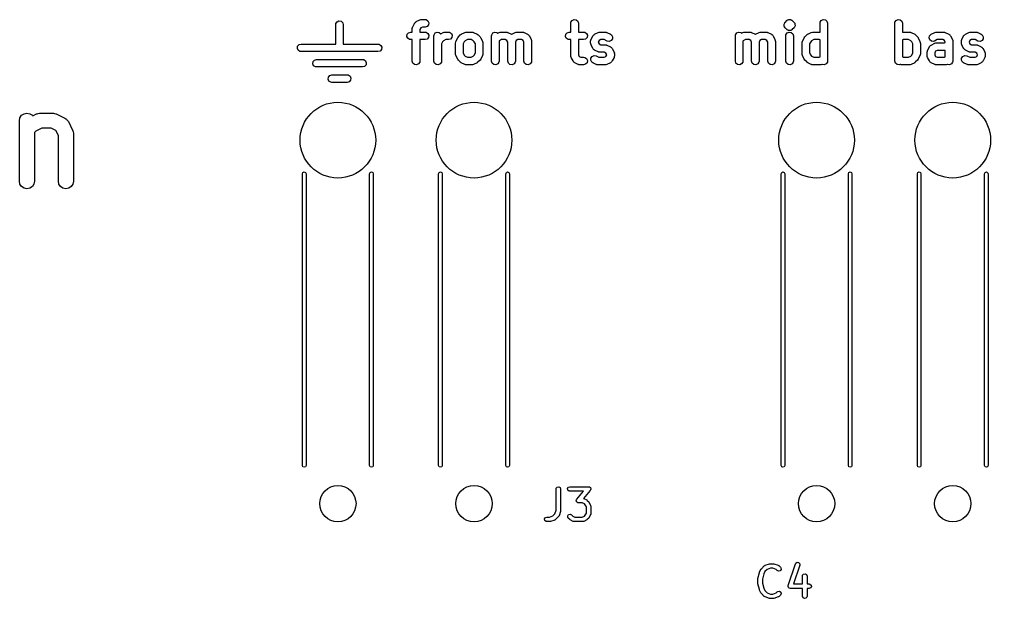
# Model space of a CAD drawing. Extents: x 37 to 259, y -144 to -45.
# Drawn here: x 198.34 to 230.43, y -64.66 to -45.55 of the extents above; entities that cross this region are included whole.
import ezdxf

# ---------------------------------------------------------------- set-up
doc = ezdxf.new("R2010")
doc.units = 0
doc.layers.add('BLACK', color=7, linetype='CONTINUOUS')

msp = doc.modelspace()

# ---------------------------------------------------------------- linework, layer by layer
at = {"layer": 'BLACK', "linetype": 'CONTINUOUS'}
for p, q in [((211.449, -45.6182), (211.568, -45.5587)), ((211.568, -45.5587), (211.602, -45.5474)), ((211.602, -45.5474), (211.613, -45.5486)), ((211.613, -45.5486), (211.624, -45.5455)), ((211.624, -45.5455), (211.743, -45.5455)), ((211.743, -45.5455), (211.779, -45.5506)), ((211.779, -45.5506), (211.838, -45.5888)), ((216.602, -45.5759), (216.666, -45.5467)), ((216.666, -45.5467), (216.736, -45.5568)), ((216.736, -45.5568), (216.789, -45.6029)), ((223.71, -45.5739), (223.728, -45.5606)), ((223.728, -45.5606), (223.737, -45.5587)), ((223.737, -45.5587), (223.744, -45.5533)), ((223.744, -45.5533), (223.758, -45.5524)), ((223.758, -45.5524), (223.77, -45.5467)), ((223.77, -45.5467), (223.784, -45.5487)), ((223.784, -45.5487), (223.797, -45.5458)), ((223.797, -45.5458), (223.805, -45.549)), ((223.805, -45.549), (223.814, -45.5483)), ((223.814, -45.5483), (223.826, -45.5549)), ((223.826, -45.5549), (223.84, -45.5568)), ((223.84, -45.5568), (223.85, -45.5657)), ((223.85, -45.5657), (223.863, -45.5705)), ((223.863, -45.5705), (223.868, -45.5778)), ((224.837, -45.5759), (224.901, -45.5467)), ((224.901, -45.5467), (224.971, -45.5568)), ((224.971, -45.5568), (225.024, -45.6029)), ((227.308, -45.5759), (227.372, -45.5467)), ((227.372, -45.5467), (227.442, -45.5568)), ((227.442, -45.5568), (227.495, -45.6029)), ((208.79, -45.72), (208.795, -45.6845)), ((208.79, -46.357), (208.79, -45.72)), ((208.795, -45.6845), (208.833, -45.6254)), ((208.833, -45.6254), (208.897, -45.5962)), ((208.897, -45.5962), (208.967, -45.6063)), ((208.967, -45.6063), (209.02, -45.6525)), ((209.02, -45.6525), (209.04, -45.72)), ((209.04, -45.72), (209.04, -46.357)), ((211.32, -45.849), (211.326, -45.8135)), ((211.32, -45.9621), (211.32, -45.849)), ((211.326, -45.8135), (211.332, -45.8042)), ((211.332, -45.8042), (211.334, -45.7931)), ((211.334, -45.7931), (211.393, -45.6741)), ((211.393, -45.6741), (211.397, -45.6688)), ((211.397, -45.6688), (211.398, -45.6661)), ((211.398, -45.6661), (211.401, -45.663)), ((211.401, -45.663), (211.414, -45.6446)), ((211.414, -45.6446), (211.433, -45.6333)), ((211.433, -45.6333), (211.449, -45.6182)), ((211.598, -45.8232), (211.57, -45.8786)), ((211.57, -45.8786), (211.57, -45.9621)), ((211.654, -45.7955), (211.598, -45.8232)), ((211.743, -45.7955), (211.654, -45.7955)), ((211.811, -45.7757), (211.743, -45.7955)), ((211.857, -45.7225), (211.811, -45.7757)), ((211.838, -45.5888), (211.867, -45.6529)), ((211.867, -45.6529), (211.857, -45.7225)), ((216.559, -45.6705), (216.564, -45.635)), ((216.559, -45.9621), (216.559, -45.6705)), ((216.564, -45.635), (216.602, -45.5759)), ((216.789, -45.6029), (216.809, -45.6705)), ((216.809, -45.6705), (216.809, -45.9621)), ((223.604, -45.7208), (223.607, -45.7124)), ((223.609, -45.7469), (223.604, -45.7208)), ((223.606, -45.7034), (223.619, -45.6799)), ((223.607, -45.7124), (223.606, -45.7034)), ((223.611, -45.7736), (223.609, -45.7469)), ((223.617, -45.7808), (223.611, -45.7736)), ((223.618, -45.7896), (223.617, -45.7808)), ((223.64, -45.8184), (223.618, -45.7896)), ((223.619, -45.6799), (223.628, -45.6549)), ((223.628, -45.6549), (223.636, -45.6495)), ((223.636, -45.6495), (223.64, -45.6416)), ((223.64, -45.6416), (223.699, -45.5821)), ((223.699, -45.8779), (223.64, -45.8184)), ((223.699, -45.5821), (223.705, -45.5782)), ((223.707, -45.8822), (223.699, -45.8779)), ((223.705, -45.5782), (223.706, -45.5759)), ((223.706, -45.5759), (223.71, -45.5739)), ((223.713, -45.8895), (223.707, -45.8822)), ((223.726, -45.8943), (223.713, -45.8895)), ((223.865, -45.8861), (223.848, -45.8994)), ((223.87, -45.8841), (223.865, -45.8861)), ((223.868, -45.5778), (223.876, -45.5821)), ((223.871, -45.8818), (223.87, -45.8841)), ((223.876, -45.8779), (223.871, -45.8818)), ((223.876, -45.5821), (223.936, -45.6416)), ((223.936, -45.8184), (223.876, -45.8779)), ((223.936, -45.6416), (223.957, -45.6704)), ((223.94, -45.8105), (223.936, -45.8184)), ((223.947, -45.8051), (223.94, -45.8105)), ((223.957, -45.7801), (223.947, -45.8051)), ((223.957, -45.6704), (223.959, -45.6792)), ((223.97, -45.7566), (223.957, -45.7801)), ((223.959, -45.6792), (223.965, -45.6864)), ((223.965, -45.6864), (223.966, -45.7131)), ((223.966, -45.7131), (223.972, -45.7392)), ((223.972, -45.7392), (223.969, -45.7476)), ((223.969, -45.7476), (223.97, -45.7566)), ((224.794, -45.6705), (224.799, -45.635)), ((224.794, -45.9621), (224.794, -45.6705)), ((224.799, -45.635), (224.837, -45.5759)), ((225.024, -45.6029), (225.044, -45.6705)), ((225.044, -45.6705), (225.044, -46.9205)), ((227.265, -45.6705), (227.27, -45.635)), ((227.265, -46.9205), (227.265, -45.6705)), ((227.27, -45.635), (227.308, -45.5759)), ((227.495, -45.6029), (227.515, -45.6705)), ((227.515, -45.6705), (227.515, -45.9621)), ((211.143, -46.1048), (211.153, -46.0351)), ((211.172, -46.1688), (211.143, -46.1048)), ((211.153, -46.0351), (211.199, -45.982)), ((211.231, -46.207), (211.172, -46.1688)), ((211.199, -45.982), (211.267, -45.9621)), ((211.267, -46.2121), (211.231, -46.207)), ((211.267, -45.9621), (211.32, -45.9621)), ((211.32, -46.2121), (211.267, -46.2121)), ((211.32, -46.9205), (211.32, -46.2121)), ((211.57, -45.9621), (211.743, -45.9621)), ((211.743, -46.2121), (211.57, -46.2121)), ((211.57, -46.2121), (211.57, -46.9205)), ((211.743, -45.9621), (211.779, -45.9673)), ((211.811, -46.1923), (211.743, -46.2121)), ((211.779, -45.9673), (211.838, -46.0055)), ((211.857, -46.1392), (211.811, -46.1923)), ((211.838, -46.0055), (211.867, -46.0695)), ((211.867, -46.0695), (211.857, -46.1392)), ((212.035, -46.0871), (212.04, -46.0516)), ((212.035, -46.9205), (212.035, -46.0871)), ((212.04, -46.0516), (212.078, -45.9925)), ((212.078, -45.9925), (212.142, -45.9634)), ((212.142, -45.9634), (212.212, -45.9735)), ((212.212, -45.9735), (212.261, -46.016)), ((212.261, -46.016), (212.342, -45.9753)), ((212.342, -45.9753), (212.376, -45.9641)), ((212.427, -46.2121), (212.353, -46.2494)), ((212.376, -45.9641), (212.387, -45.9653)), ((212.387, -45.9653), (212.398, -45.9621)), ((212.398, -45.9621), (212.517, -45.9621)), ((212.517, -46.2121), (212.427, -46.2121)), ((212.517, -45.9621), (212.552, -45.9673)), ((212.584, -46.1923), (212.517, -46.2121)), ((212.552, -45.9673), (212.612, -46.0055)), ((212.631, -46.1392), (212.584, -46.1923)), ((212.612, -46.0055), (212.641, -46.0695)), ((212.641, -46.0695), (212.631, -46.1392)), ((212.762, -46.2693), (212.822, -46.1503)), ((212.822, -46.1503), (212.842, -46.1208)), ((212.842, -46.1208), (212.844, -46.1197)), ((212.844, -46.1197), (212.845, -46.1178)), ((212.845, -46.1178), (212.905, -46.0583)), ((212.905, -46.0583), (212.933, -46.0368)), ((212.933, -46.0368), (212.936, -46.0364)), ((212.936, -46.0364), (212.937, -46.0349)), ((212.937, -46.0349), (213.056, -45.9753)), ((213.056, -45.9753), (213.09, -45.9641)), ((213.142, -46.2121), (213.067, -46.2494)), ((213.09, -45.9641), (213.101, -45.9653)), ((213.101, -45.9653), (213.112, -45.9621)), ((213.112, -45.9621), (213.291, -45.9621)), ((213.261, -46.2121), (213.142, -46.2121)), ((213.336, -46.2494), (213.261, -46.2121)), ((213.291, -45.9621), (213.326, -45.9673)), ((213.326, -45.9673), (213.336, -45.9734)), ((213.336, -45.9734), (213.347, -45.9753)), ((213.347, -45.9753), (213.466, -46.0349)), ((213.466, -46.0349), (213.495, -46.0553)), ((213.495, -46.0553), (213.496, -46.0572)), ((213.496, -46.0572), (213.498, -46.0583)), ((213.498, -46.0583), (213.558, -46.1178)), ((213.558, -46.1178), (213.579, -46.1465)), ((213.579, -46.1465), (213.58, -46.1487)), ((213.58, -46.1487), (213.581, -46.1503)), ((213.581, -46.1503), (213.641, -46.2693)), ((213.94, -46.0871), (213.945, -46.0516)), ((213.94, -46.9205), (213.94, -46.0871)), ((213.945, -46.0516), (213.983, -45.9925)), ((213.983, -45.9925), (214.047, -45.9634)), ((214.047, -45.9634), (214.117, -45.9735)), ((214.117, -45.9735), (214.144, -45.9971)), ((214.144, -45.9971), (214.187, -45.9753)), ((214.187, -45.9753), (214.221, -45.9641)), ((214.273, -46.2121), (214.198, -46.2494)), ((214.221, -45.9641), (214.232, -45.9653)), ((214.232, -45.9653), (214.243, -45.9621)), ((214.243, -45.9621), (214.422, -45.9621)), ((214.392, -46.2121), (214.273, -46.2121)), ((214.448, -46.2398), (214.392, -46.2121)), ((214.422, -45.9621), (214.457, -45.9673)), ((214.457, -45.9673), (214.467, -45.9734)), ((214.467, -45.9734), (214.478, -45.9753)), ((214.478, -45.9753), (214.597, -46.0349)), ((214.597, -46.0349), (214.601, -46.0377)), ((214.601, -46.0377), (214.604, -46.0349)), ((214.604, -46.0349), (214.723, -45.9753)), ((214.723, -45.9753), (214.757, -45.9641)), ((214.808, -46.2121), (214.753, -46.2398)), ((214.757, -45.9641), (214.768, -45.9653)), ((214.768, -45.9653), (214.779, -45.9621)), ((214.779, -45.9621), (214.957, -45.9621)), ((214.928, -46.2121), (214.808, -46.2121)), ((214.983, -46.2398), (214.928, -46.2121)), ((214.957, -45.9621), (214.993, -45.9673)), ((214.993, -45.9673), (215.002, -45.9734)), ((215.002, -45.9734), (215.013, -45.9753)), ((215.013, -45.9753), (215.132, -46.0349)), ((215.132, -46.0349), (215.138, -46.0385)), ((215.138, -46.0385), (215.14, -46.0392)), ((215.14, -46.0392), (215.143, -46.0426)), ((215.143, -46.0426), (215.162, -46.0553)), ((215.162, -46.0553), (215.173, -46.0745)), ((215.173, -46.0745), (215.188, -46.0908)), ((215.188, -46.0908), (215.248, -46.2098)), ((215.248, -46.2098), (215.259, -46.2439)), ((216.381, -46.1048), (216.391, -46.0351)), ((216.41, -46.1688), (216.381, -46.1048)), ((216.391, -46.0351), (216.437, -45.982)), ((216.469, -46.207), (216.41, -46.1688)), ((216.437, -45.982), (216.505, -45.9621)), ((216.505, -46.2121), (216.469, -46.207)), ((216.505, -45.9621), (216.559, -45.9621)), ((216.559, -46.2121), (216.505, -46.2121)), ((216.559, -46.7419), (216.559, -46.2121)), ((216.809, -45.9621), (216.981, -45.9621)), ((216.981, -46.2121), (216.809, -46.2121)), ((216.809, -46.2121), (216.809, -46.7124)), ((216.981, -45.9621), (217.017, -45.9673)), ((217.049, -46.1923), (216.981, -46.2121)), ((217.017, -45.9673), (217.076, -46.0055)), ((217.095, -46.1392), (217.049, -46.1923)), ((217.076, -46.0055), (217.105, -46.0695)), ((217.105, -46.0695), (217.095, -46.1392)), ((217.225, -46.2208), (217.227, -46.2098)), ((217.227, -46.2098), (217.286, -46.0908)), ((217.286, -46.0908), (217.29, -46.0855)), ((217.29, -46.0828), (217.294, -46.0797)), ((217.29, -46.0855), (217.29, -46.0828)), ((217.294, -46.0797), (217.307, -46.0613)), ((217.307, -46.0613), (217.326, -46.05)), ((217.326, -46.05), (217.342, -46.0349)), ((217.342, -46.0349), (217.461, -45.9753)), ((217.461, -45.9753), (217.495, -45.9641)), ((217.546, -46.2121), (217.491, -46.2398)), ((217.495, -45.9641), (217.506, -45.9653)), ((217.506, -45.9653), (217.517, -45.9621)), ((217.517, -45.9621), (217.695, -45.9621)), ((217.666, -46.2121), (217.546, -46.2121)), ((217.759, -46.2585), (217.666, -46.2121)), ((217.695, -45.9621), (217.731, -45.9673)), ((217.731, -45.9673), (217.74, -45.9734)), ((217.74, -45.9734), (217.751, -45.9753)), ((217.751, -45.9753), (217.87, -46.0349)), ((217.87, -46.0349), (217.9, -46.0553)), ((217.933, -46.1863), (217.893, -46.244)), ((217.9, -46.0553), (217.936, -46.1159)), ((217.936, -46.1159), (217.933, -46.1863)), ((221.996, -46.0871), (222.001, -46.0516)), ((221.996, -46.9205), (221.996, -46.0871)), ((222.001, -46.0516), (222.04, -45.9925)), ((222.04, -45.9925), (222.104, -45.9634)), ((222.104, -45.9634), (222.173, -45.9735)), ((222.173, -45.9735), (222.2, -45.9971)), ((222.2, -45.9971), (222.244, -45.9753)), ((222.244, -45.9753), (222.278, -45.9641)), ((222.329, -46.2121), (222.255, -46.2494)), ((222.278, -45.9641), (222.289, -45.9653)), ((222.289, -45.9653), (222.3, -45.9621)), ((222.3, -45.9621), (222.478, -45.9621)), ((222.449, -46.2121), (222.329, -46.2121)), ((222.504, -46.2398), (222.449, -46.2121)), ((222.478, -45.9621), (222.514, -45.9673)), ((222.514, -45.9673), (222.523, -45.9734)), ((222.523, -45.9734), (222.534, -45.9753)), ((222.534, -45.9753), (222.653, -46.0349)), ((222.653, -46.0349), (222.657, -46.0377)), ((222.657, -46.0377), (222.661, -46.0349)), ((222.661, -46.0349), (222.78, -45.9753)), ((222.78, -45.9753), (222.814, -45.9641)), ((222.865, -46.2121), (222.81, -46.2398)), ((222.814, -45.9641), (222.825, -45.9653)), ((222.825, -45.9653), (222.835, -45.9621)), ((222.835, -45.9621), (223.014, -45.9621)), ((222.985, -46.2121), (222.865, -46.2121)), ((223.04, -46.2398), (222.985, -46.2121)), ((223.014, -45.9621), (223.05, -45.9673)), ((223.05, -45.9673), (223.059, -45.9734)), ((223.059, -45.9734), (223.07, -45.9753)), ((223.07, -45.9753), (223.189, -46.0349)), ((223.189, -46.0349), (223.194, -46.0385)), ((223.194, -46.0385), (223.197, -46.0392)), ((223.197, -46.0392), (223.2, -46.0426)), ((223.2, -46.0426), (223.218, -46.0553)), ((223.218, -46.0553), (223.23, -46.0745)), ((223.23, -46.0745), (223.245, -46.0908)), ((223.245, -46.0908), (223.304, -46.2098)), ((223.304, -46.2098), (223.316, -46.2439)), ((223.663, -46.0871), (223.668, -46.0516)), ((223.663, -46.9205), (223.663, -46.0871)), ((223.668, -46.0516), (223.706, -45.9925)), ((223.706, -45.9925), (223.77, -45.9634)), ((223.736, -45.9032), (223.726, -45.8943)), ((223.749, -45.9051), (223.736, -45.9032)), ((223.761, -45.9117), (223.749, -45.9051)), ((223.77, -45.911), (223.761, -45.9117)), ((223.779, -45.9142), (223.77, -45.911)), ((223.77, -45.9634), (223.84, -45.9735)), ((223.792, -45.9113), (223.779, -45.9142)), ((223.805, -45.9133), (223.792, -45.9113)), ((223.818, -45.9076), (223.805, -45.9133)), ((223.831, -45.9067), (223.818, -45.9076)), ((223.839, -45.9013), (223.831, -45.9067)), ((223.848, -45.8994), (223.839, -45.9013)), ((223.84, -45.9735), (223.893, -46.0196)), ((223.893, -46.0196), (223.913, -46.0871)), ((223.913, -46.0871), (223.913, -46.9205)), ((224.212, -46.2693), (224.271, -46.1503)), ((224.271, -46.1503), (224.292, -46.1208)), ((224.292, -46.1208), (224.294, -46.1197)), ((224.294, -46.1197), (224.295, -46.1178)), ((224.295, -46.1178), (224.354, -46.0583)), ((224.354, -46.0583), (224.383, -46.0368)), ((224.383, -46.0368), (224.385, -46.0364)), ((224.385, -46.0364), (224.387, -46.0349)), ((224.387, -46.0349), (224.506, -45.9753)), ((224.506, -45.9753), (224.54, -45.9641)), ((224.591, -46.2121), (224.517, -46.2494)), ((224.54, -45.9641), (224.551, -45.9653)), ((224.551, -45.9653), (224.562, -45.9621)), ((224.562, -45.9621), (224.794, -45.9621)), ((224.77, -46.2121), (224.591, -46.2121)), ((224.794, -46.2239), (224.77, -46.2121)), ((227.515, -45.9621), (227.747, -45.9621)), ((227.538, -46.2121), (227.515, -46.2239)), ((227.717, -46.2121), (227.538, -46.2121)), ((227.792, -46.2494), (227.717, -46.2121)), ((227.747, -45.9621), (227.782, -45.9673)), ((227.782, -45.9673), (227.792, -45.9734)), ((227.792, -45.9734), (227.803, -45.9753)), ((227.803, -45.9753), (227.922, -46.0349)), ((227.922, -46.0349), (227.951, -46.0553)), ((227.951, -46.0553), (227.952, -46.0572)), ((227.952, -46.0572), (227.954, -46.0583)), ((227.954, -46.0583), (228.014, -46.1178)), ((228.014, -46.1178), (228.035, -46.1465)), ((228.035, -46.1465), (228.036, -46.1487)), ((228.036, -46.1487), (228.037, -46.1503)), ((228.037, -46.1503), (228.097, -46.2693)), ((228.396, -46.151), (228.413, -46.0828)), ((228.418, -46.2178), (228.396, -46.151)), ((228.413, -46.0828), (228.465, -46.0349)), ((228.465, -46.0349), (228.584, -45.9753)), ((228.669, -46.2121), (228.577, -46.2585)), ((228.584, -45.9753), (228.618, -45.9641)), ((228.618, -45.9641), (228.629, -45.9653)), ((228.629, -45.9653), (228.64, -45.9621)), ((228.64, -45.9621), (228.878, -45.9621)), ((228.848, -46.2121), (228.669, -46.2121)), ((228.904, -46.2398), (228.848, -46.2121)), ((228.878, -45.9621), (228.913, -45.9673)), ((228.913, -45.9673), (228.923, -45.9734)), ((228.923, -45.9734), (228.934, -45.9753)), ((228.934, -45.9753), (229.053, -46.0349)), ((229.053, -46.0349), (229.058, -46.0385)), ((229.058, -46.0385), (229.061, -46.0392)), ((229.061, -46.0392), (229.064, -46.0426)), ((229.064, -46.0426), (229.082, -46.0553)), ((229.082, -46.0553), (229.094, -46.0745)), ((229.094, -46.0745), (229.109, -46.0908)), ((229.109, -46.0908), (229.168, -46.2098)), ((229.168, -46.2098), (229.18, -46.2439)), ((229.478, -46.2208), (229.48, -46.2098)), ((229.48, -46.2098), (229.54, -46.0908)), ((229.54, -46.0908), (229.544, -46.0855)), ((229.544, -46.0828), (229.548, -46.0797)), ((229.544, -46.0855), (229.544, -46.0828)), ((229.548, -46.0797), (229.56, -46.0613)), ((229.56, -46.0613), (229.579, -46.05)), ((229.579, -46.05), (229.596, -46.0349)), ((229.596, -46.0349), (229.715, -45.9753)), ((229.715, -45.9753), (229.749, -45.9641)), ((229.8, -46.2121), (229.745, -46.2398)), ((229.749, -45.9641), (229.76, -45.9653)), ((229.76, -45.9653), (229.771, -45.9621)), ((229.771, -45.9621), (229.949, -45.9621)), ((229.92, -46.2121), (229.8, -46.2121)), ((230.012, -46.2585), (229.92, -46.2121)), ((229.949, -45.9621), (229.985, -45.9673)), ((229.985, -45.9673), (229.994, -45.9734)), ((229.994, -45.9734), (230.005, -45.9753)), ((230.005, -45.9753), (230.124, -46.0349)), ((230.124, -46.0349), (230.154, -46.0553)), ((230.187, -46.1863), (230.147, -46.244)), ((230.154, -46.0553), (230.189, -46.1159)), ((230.189, -46.1159), (230.187, -46.1863)), ((207.521, -46.4996), (207.531, -46.43)), ((207.55, -46.5637), (207.521, -46.4996)), ((207.531, -46.43), (207.577, -46.3768)), ((207.577, -46.3768), (207.645, -46.357)), ((207.645, -46.357), (208.79, -46.357)), ((209.04, -46.357), (210.185, -46.357)), ((210.185, -46.357), (210.221, -46.3621)), ((210.221, -46.3621), (210.28, -46.4003)), ((210.299, -46.534), (210.253, -46.5872)), ((210.28, -46.4003), (210.309, -46.4644)), ((210.309, -46.4644), (210.299, -46.534)), ((212.322, -46.2802), (212.285, -46.3547)), ((212.285, -46.3547), (212.285, -46.9205)), ((212.353, -46.2494), (212.322, -46.2802)), ((212.749, -46.3252), (212.754, -46.2897)), ((212.749, -46.6824), (212.749, -46.3252)), ((212.754, -46.2897), (212.76, -46.2803)), ((212.76, -46.2803), (212.762, -46.2693)), ((213.036, -46.2802), (212.999, -46.3547)), ((212.999, -46.3547), (212.999, -46.6529)), ((213.067, -46.2494), (213.036, -46.2802)), ((213.367, -46.2802), (213.336, -46.2494)), ((213.404, -46.3547), (213.367, -46.2802)), ((213.404, -46.6529), (213.404, -46.3547)), ((213.641, -46.2693), (213.652, -46.3034)), ((213.652, -46.3034), (213.651, -46.3145)), ((213.651, -46.3145), (213.654, -46.3252)), ((213.654, -46.3252), (213.654, -46.6824)), ((214.198, -46.2494), (214.19, -46.258)), ((214.19, -46.258), (214.19, -46.9205)), ((214.475, -46.2952), (214.448, -46.2398)), ((214.475, -46.9205), (214.475, -46.2952)), ((214.753, -46.2398), (214.725, -46.2952)), ((214.725, -46.2952), (214.725, -46.9205)), ((215.011, -46.2952), (214.983, -46.2398)), ((215.011, -46.9205), (215.011, -46.2952)), ((215.259, -46.2439), (215.258, -46.255)), ((215.258, -46.255), (215.261, -46.2657)), ((215.261, -46.2657), (215.261, -46.9205)), ((217.213, -46.2657), (217.218, -46.2302)), ((217.213, -46.3252), (217.213, -46.2657)), ((217.216, -46.336), (217.213, -46.3252)), ((217.215, -46.3471), (217.216, -46.336)), ((217.227, -46.3811), (217.215, -46.3471)), ((217.218, -46.2302), (217.225, -46.2208)), ((217.286, -46.5002), (217.227, -46.3811)), ((217.301, -46.5165), (217.286, -46.5002)), ((217.313, -46.5356), (217.301, -46.5165)), ((217.491, -46.2398), (217.463, -46.2952)), ((217.463, -46.2952), (217.463, -46.2957)), ((217.463, -46.2957), (217.491, -46.3511)), ((217.491, -46.3511), (217.546, -46.3788)), ((217.546, -46.3788), (217.695, -46.3788)), ((217.695, -46.3788), (217.731, -46.384)), ((217.731, -46.384), (217.74, -46.39)), ((217.74, -46.39), (217.751, -46.392)), ((217.751, -46.392), (217.87, -46.4515)), ((217.828, -46.2709), (217.759, -46.2585)), ((217.893, -46.244), (217.828, -46.2709)), ((217.87, -46.4515), (217.876, -46.4552)), ((217.876, -46.4552), (217.878, -46.4559)), ((217.878, -46.4559), (217.882, -46.4593)), ((217.882, -46.4593), (217.9, -46.472)), ((217.9, -46.472), (217.911, -46.4911)), ((217.911, -46.4911), (217.926, -46.5074)), ((217.926, -46.5074), (217.986, -46.6265)), ((222.255, -46.2494), (222.246, -46.258)), ((222.246, -46.258), (222.246, -46.9205)), ((222.532, -46.2952), (222.504, -46.2398)), ((222.532, -46.9205), (222.532, -46.2952)), ((222.81, -46.2398), (222.782, -46.2952)), ((222.782, -46.2952), (222.782, -46.9205)), ((223.068, -46.2952), (223.04, -46.2398)), ((223.068, -46.9205), (223.068, -46.2952)), ((223.316, -46.2439), (223.314, -46.255)), ((223.314, -46.255), (223.318, -46.2657)), ((223.318, -46.2657), (223.318, -46.9205)), ((224.199, -46.3252), (224.204, -46.2897)), ((224.199, -46.6824), (224.199, -46.3252)), ((224.204, -46.2897), (224.21, -46.2803)), ((224.21, -46.2803), (224.212, -46.2693)), ((224.486, -46.2802), (224.449, -46.3547)), ((224.449, -46.3547), (224.449, -46.6529)), ((224.517, -46.2494), (224.486, -46.2802)), ((224.794, -46.7837), (224.794, -46.2239)), ((227.515, -46.2239), (227.515, -46.7837)), ((227.823, -46.2802), (227.792, -46.2494)), ((227.86, -46.3547), (227.823, -46.2802)), ((227.86, -46.6529), (227.86, -46.3547)), ((228.097, -46.2693), (228.108, -46.3034)), ((228.108, -46.3034), (228.107, -46.3145)), ((228.107, -46.3145), (228.11, -46.3252)), ((228.11, -46.3252), (228.11, -46.6824)), ((228.349, -46.567), (228.409, -46.4479)), ((228.409, -46.4479), (228.413, -46.4426)), ((228.413, -46.4399), (228.417, -46.4368)), ((228.413, -46.4426), (228.413, -46.4399)), ((228.417, -46.4368), (228.429, -46.4185)), ((228.473, -46.262), (228.418, -46.2178)), ((228.429, -46.4185), (228.449, -46.4071)), ((228.449, -46.4071), (228.465, -46.392)), ((228.465, -46.392), (228.584, -46.3325)), ((228.543, -46.2697), (228.473, -46.262)), ((228.577, -46.2585), (228.543, -46.2697)), ((228.584, -46.3325), (228.618, -46.3212)), ((228.618, -46.3212), (228.629, -46.3224)), ((228.629, -46.3224), (228.64, -46.3193)), ((228.64, -46.3193), (228.908, -46.3193)), ((228.931, -46.2952), (228.904, -46.2398)), ((228.908, -46.3193), (228.931, -46.3075)), ((228.931, -46.3075), (228.931, -46.2952)), ((229.18, -46.2439), (229.178, -46.255)), ((229.178, -46.255), (229.181, -46.2657)), ((229.181, -46.2657), (229.181, -46.9205)), ((229.467, -46.2657), (229.472, -46.2302)), ((229.467, -46.3252), (229.467, -46.2657)), ((229.47, -46.336), (229.467, -46.3252)), ((229.469, -46.3471), (229.47, -46.336)), ((229.48, -46.3811), (229.469, -46.3471)), ((229.472, -46.2302), (229.478, -46.2208)), ((229.54, -46.5002), (229.48, -46.3811)), ((229.555, -46.5165), (229.54, -46.5002)), ((229.566, -46.5356), (229.555, -46.5165)), ((229.745, -46.2398), (229.717, -46.2952)), ((229.717, -46.2952), (229.717, -46.2957)), ((229.717, -46.2957), (229.745, -46.3511)), ((229.745, -46.3511), (229.8, -46.3788)), ((229.8, -46.3788), (229.949, -46.3788)), ((229.949, -46.3788), (229.985, -46.384)), ((229.985, -46.384), (229.994, -46.39)), ((229.994, -46.39), (230.005, -46.392)), ((230.005, -46.392), (230.124, -46.4515)), ((230.082, -46.2709), (230.012, -46.2585)), ((230.147, -46.244), (230.082, -46.2709)), ((230.124, -46.4515), (230.13, -46.4552)), ((230.13, -46.4552), (230.132, -46.4559)), ((230.132, -46.4559), (230.135, -46.4593)), ((230.135, -46.4593), (230.154, -46.472)), ((230.154, -46.472), (230.165, -46.4912)), ((230.165, -46.4912), (230.18, -46.5074)), ((230.18, -46.5074), (230.24, -46.6265)), ((207.609, -46.6019), (207.55, -46.5637)), ((207.645, -46.607), (207.609, -46.6019)), ((210.185, -46.607), (207.645, -46.607)), ((210.253, -46.5872), (210.185, -46.607)), ((212.752, -46.6931), (212.749, -46.6824)), ((212.751, -46.7042), (212.752, -46.6931)), ((212.762, -46.7383), (212.751, -46.7042)), ((212.822, -46.8573), (212.762, -46.7383)), ((212.999, -46.6529), (213.036, -46.7274)), ((213.036, -46.7274), (213.067, -46.7582)), ((213.067, -46.7582), (213.142, -46.7955)), ((213.142, -46.7955), (213.261, -46.7955)), ((213.261, -46.7955), (213.336, -46.7582)), ((213.336, -46.7582), (213.367, -46.7274)), ((213.367, -46.7274), (213.404, -46.6529)), ((213.641, -46.7383), (213.581, -46.8573)), ((213.643, -46.7273), (213.641, -46.7383)), ((213.649, -46.7179), (213.643, -46.7273)), ((213.654, -46.6824), (213.649, -46.7179)), ((216.562, -46.7526), (216.559, -46.7419)), ((216.56, -46.7637), (216.562, -46.7526)), ((216.572, -46.7978), (216.56, -46.7637)), ((216.631, -46.9169), (216.572, -46.7978)), ((216.809, -46.7124), (216.836, -46.7678)), ((216.836, -46.7678), (216.892, -46.7955)), ((216.892, -46.7955), (216.981, -46.7955)), ((216.981, -46.7955), (217.017, -46.8006)), ((217.017, -46.8006), (217.076, -46.8388)), ((217.076, -46.8388), (217.105, -46.9029)), ((217.217, -46.8917), (217.22, -46.8214)), ((217.22, -46.8214), (217.26, -46.7636)), ((217.26, -46.7636), (217.325, -46.7367)), ((217.331, -46.5484), (217.313, -46.5356)), ((217.325, -46.7367), (217.394, -46.7491)), ((217.334, -46.5517), (217.331, -46.5484)), ((217.337, -46.5524), (217.334, -46.5517)), ((217.342, -46.5561), (217.337, -46.5524)), ((217.461, -46.6156), (217.342, -46.5561)), ((217.394, -46.7491), (217.487, -46.7955)), ((217.472, -46.6176), (217.461, -46.6156)), ((217.481, -46.6237), (217.472, -46.6176)), ((217.517, -46.6288), (217.481, -46.6237)), ((217.487, -46.7955), (217.666, -46.7955)), ((217.666, -46.6288), (217.517, -46.6288)), ((217.721, -46.6565), (217.666, -46.6288)), ((217.666, -46.7955), (217.721, -46.7678)), ((217.749, -46.7119), (217.721, -46.6565)), ((217.721, -46.7678), (217.749, -46.7124)), ((217.749, -46.7124), (217.749, -46.7119)), ((217.986, -46.7978), (217.926, -46.9169)), ((217.986, -46.6265), (217.997, -46.6605)), ((217.988, -46.7868), (217.986, -46.7978)), ((217.994, -46.7774), (217.988, -46.7868)), ((217.999, -46.7419), (217.994, -46.7774)), ((217.997, -46.6605), (217.996, -46.6716)), ((217.996, -46.6716), (217.999, -46.6824)), ((217.999, -46.6824), (217.999, -46.7419)), ((224.202, -46.6931), (224.199, -46.6824)), ((224.2, -46.7042), (224.202, -46.6931)), ((224.212, -46.7383), (224.2, -46.7042)), ((224.271, -46.8573), (224.212, -46.7383)), ((224.449, -46.6529), (224.486, -46.7274)), ((224.486, -46.7274), (224.517, -46.7582)), ((224.517, -46.7582), (224.591, -46.7955)), ((224.591, -46.7955), (224.77, -46.7955)), ((224.77, -46.7955), (224.794, -46.7837)), ((227.515, -46.7837), (227.538, -46.7955)), ((227.538, -46.7955), (227.717, -46.7955)), ((227.717, -46.7955), (227.792, -46.7582)), ((227.792, -46.7582), (227.823, -46.7274)), ((227.823, -46.7274), (227.86, -46.6529)), ((228.097, -46.7383), (228.037, -46.8573)), ((228.099, -46.7273), (228.097, -46.7383)), ((228.105, -46.7179), (228.099, -46.7273)), ((228.11, -46.6824), (228.105, -46.7179)), ((228.336, -46.6229), (228.341, -46.5874)), ((228.336, -46.7419), (228.336, -46.6229)), ((228.339, -46.7526), (228.336, -46.7419)), ((228.338, -46.7637), (228.339, -46.7526)), ((228.349, -46.7978), (228.338, -46.7637)), ((228.341, -46.5874), (228.347, -46.578)), ((228.347, -46.578), (228.349, -46.567)), ((228.409, -46.9169), (228.349, -46.7978)), ((228.614, -46.597), (228.586, -46.6524)), ((228.586, -46.6524), (228.586, -46.7124)), ((228.586, -46.7124), (228.614, -46.7678)), ((228.669, -46.5693), (228.614, -46.597)), ((228.614, -46.7678), (228.669, -46.7955)), ((228.931, -46.5693), (228.669, -46.5693)), ((228.669, -46.7955), (228.908, -46.7955)), ((228.908, -46.7955), (228.931, -46.7837)), ((228.931, -46.7837), (228.931, -46.5693)), ((229.471, -46.8917), (229.474, -46.8214)), ((229.474, -46.8214), (229.514, -46.7636)), ((229.514, -46.7636), (229.579, -46.7367)), ((229.585, -46.5484), (229.566, -46.5356)), ((229.579, -46.7367), (229.648, -46.7491)), ((229.588, -46.5517), (229.585, -46.5484)), ((229.59, -46.5524), (229.588, -46.5517)), ((229.596, -46.5561), (229.59, -46.5524)), ((229.715, -46.6156), (229.596, -46.5561)), ((229.648, -46.7491), (229.741, -46.7955)), ((229.726, -46.6176), (229.715, -46.6156)), ((229.735, -46.6237), (229.726, -46.6176)), ((229.771, -46.6288), (229.735, -46.6237)), ((229.741, -46.7955), (229.92, -46.7955)), ((229.92, -46.6288), (229.771, -46.6288)), ((229.975, -46.6565), (229.92, -46.6288)), ((229.92, -46.7955), (229.975, -46.7678)), ((230.003, -46.7119), (229.975, -46.6565)), ((229.975, -46.7678), (230.003, -46.7124)), ((230.003, -46.7124), (230.003, -46.7119)), ((230.24, -46.7978), (230.18, -46.9169)), ((230.24, -46.6265), (230.251, -46.6605)), ((230.242, -46.7868), (230.24, -46.7978)), ((230.248, -46.7774), (230.242, -46.7868)), ((230.253, -46.7419), (230.248, -46.7774)), ((230.251, -46.6605), (230.25, -46.6716)), ((230.25, -46.6716), (230.253, -46.6824)), ((230.253, -46.6824), (230.253, -46.7419)), ((208.029, -47.0076), (208.039, -46.938)), ((208.058, -47.0717), (208.029, -47.0076)), ((208.039, -46.938), (208.085, -46.8848)), ((208.117, -47.1099), (208.058, -47.0717)), ((208.085, -46.8848), (208.153, -46.865)), ((208.153, -47.115), (208.117, -47.1099)), ((208.153, -46.865), (209.677, -46.865)), ((209.677, -47.115), (208.153, -47.115)), ((209.677, -46.865), (209.713, -46.8701)), ((209.745, -47.0952), (209.677, -47.115)), ((209.713, -46.8701), (209.772, -46.9083)), ((209.791, -47.042), (209.745, -47.0952)), ((209.772, -46.9083), (209.801, -46.9724)), ((209.801, -46.9724), (209.791, -47.042)), ((211.34, -46.988), (211.32, -46.9205)), ((211.393, -47.0341), (211.34, -46.988)), ((211.463, -47.0442), (211.393, -47.0341)), ((211.527, -47.0151), (211.463, -47.0442)), ((211.565, -46.956), (211.527, -47.0151)), ((211.57, -46.9205), (211.565, -46.956)), ((212.055, -46.988), (212.035, -46.9205)), ((212.108, -47.0341), (212.055, -46.988)), ((212.177, -47.0442), (212.108, -47.0341)), ((212.241, -47.0151), (212.177, -47.0442)), ((212.28, -46.956), (212.241, -47.0151)), ((212.285, -46.9205), (212.28, -46.956)), ((212.823, -46.8589), (212.822, -46.8573)), ((212.824, -46.8611), (212.823, -46.8589)), ((212.845, -46.8898), (212.824, -46.8611)), ((212.905, -46.9493), (212.845, -46.8898)), ((212.907, -46.9504), (212.905, -46.9493)), ((212.908, -46.9523), (212.907, -46.9504)), ((212.937, -46.9728), (212.908, -46.9523)), ((213.056, -47.0323), (212.937, -46.9728)), ((213.067, -47.0343), (213.056, -47.0323)), ((213.077, -47.0403), (213.067, -47.0343)), ((213.112, -47.0455), (213.077, -47.0403)), ((213.291, -47.0455), (213.112, -47.0455)), ((213.301, -47.0423), (213.291, -47.0455)), ((213.313, -47.0436), (213.301, -47.0423)), ((213.347, -47.0323), (213.313, -47.0436)), ((213.466, -46.9728), (213.347, -47.0323)), ((213.467, -46.9713), (213.466, -46.9728)), ((213.469, -46.9708), (213.467, -46.9713)), ((213.498, -46.9493), (213.469, -46.9708)), ((213.558, -46.8898), (213.498, -46.9493)), ((213.559, -46.8879), (213.558, -46.8898)), ((213.561, -46.8868), (213.559, -46.8879)), ((213.581, -46.8573), (213.561, -46.8868)), ((213.959, -46.988), (213.94, -46.9205)), ((214.012, -47.0341), (213.959, -46.988)), ((214.082, -47.0442), (214.012, -47.0341)), ((214.146, -47.0151), (214.082, -47.0442)), ((214.184, -46.956), (214.146, -47.0151)), ((214.19, -46.9205), (214.184, -46.956)), ((214.495, -46.988), (214.475, -46.9205)), ((214.548, -47.0341), (214.495, -46.988)), ((214.618, -47.0442), (214.548, -47.0341)), ((214.682, -47.0151), (214.618, -47.0442)), ((214.72, -46.956), (214.682, -47.0151)), ((214.725, -46.9205), (214.72, -46.956)), ((215.031, -46.988), (215.011, -46.9205)), ((215.084, -47.0341), (215.031, -46.988)), ((215.154, -47.0442), (215.084, -47.0341)), ((215.218, -47.0151), (215.154, -47.0442)), ((215.256, -46.956), (215.218, -47.0151)), ((215.261, -46.9205), (215.256, -46.956)), ((216.646, -46.9331), (216.631, -46.9169)), ((216.658, -46.9523), (216.646, -46.9331)), ((216.676, -46.965), (216.658, -46.9523)), ((216.679, -46.9684), (216.676, -46.965)), ((216.682, -46.9691), (216.679, -46.9684)), ((216.687, -46.9728), (216.682, -46.9691)), ((216.806, -47.0323), (216.687, -46.9728)), ((216.817, -47.0343), (216.806, -47.0323)), ((216.827, -47.0403), (216.817, -47.0343)), ((216.862, -47.0455), (216.827, -47.0403)), ((216.981, -47.0455), (216.862, -47.0455)), ((217.049, -47.0257), (216.981, -47.0455)), ((217.095, -46.9725), (217.049, -47.0257)), ((217.105, -46.9029), (217.095, -46.9725)), ((217.253, -46.9523), (217.217, -46.8917)), ((217.282, -46.9728), (217.253, -46.9523)), ((217.401, -47.0323), (217.282, -46.9728)), ((217.412, -47.0343), (217.401, -47.0323)), ((217.422, -47.0403), (217.412, -47.0343)), ((217.457, -47.0455), (217.422, -47.0403)), ((217.695, -47.0455), (217.457, -47.0455)), ((217.706, -47.0423), (217.695, -47.0455)), ((217.717, -47.0436), (217.706, -47.0423)), ((217.751, -47.0323), (217.717, -47.0436)), ((217.87, -46.9728), (217.751, -47.0323)), ((217.887, -46.9576), (217.87, -46.9728)), ((217.906, -46.9463), (217.887, -46.9576)), ((217.919, -46.928), (217.906, -46.9463)), ((217.922, -46.9248), (217.919, -46.928)), ((217.923, -46.9221), (217.922, -46.9248)), ((217.926, -46.9169), (217.923, -46.9221)), ((222.016, -46.988), (221.996, -46.9205)), ((222.069, -47.0341), (222.016, -46.988)), ((222.139, -47.0442), (222.069, -47.0341)), ((222.203, -47.0151), (222.139, -47.0442)), ((222.241, -46.956), (222.203, -47.0151)), ((222.246, -46.9205), (222.241, -46.956)), ((222.552, -46.988), (222.532, -46.9205)), ((222.605, -47.0341), (222.552, -46.988)), ((222.675, -47.0442), (222.605, -47.0341)), ((222.739, -47.0151), (222.675, -47.0442)), ((222.777, -46.956), (222.739, -47.0151)), ((222.782, -46.9205), (222.777, -46.956)), ((223.087, -46.988), (223.068, -46.9205)), ((223.141, -47.0341), (223.087, -46.988)), ((223.21, -47.0442), (223.141, -47.0341)), ((223.274, -47.0151), (223.21, -47.0442)), ((223.312, -46.956), (223.274, -47.0151)), ((223.318, -46.9205), (223.312, -46.956)), ((223.683, -46.988), (223.663, -46.9205)), ((223.736, -47.0341), (223.683, -46.988)), ((223.805, -47.0442), (223.736, -47.0341)), ((223.87, -47.0151), (223.805, -47.0442)), ((223.908, -46.956), (223.87, -47.0151)), ((223.913, -46.9205), (223.908, -46.956)), ((224.273, -46.8589), (224.271, -46.8573)), ((224.273, -46.8611), (224.273, -46.8589)), ((224.295, -46.8898), (224.273, -46.8611)), ((224.354, -46.9493), (224.295, -46.8898)), ((224.356, -46.9504), (224.354, -46.9493)), ((224.357, -46.9523), (224.356, -46.9504)), ((224.387, -46.9728), (224.357, -46.9523)), ((224.506, -47.0323), (224.387, -46.9728)), ((224.517, -47.0343), (224.506, -47.0323)), ((224.526, -47.0403), (224.517, -47.0343)), ((224.562, -47.0455), (224.526, -47.0403)), ((224.8, -47.0455), (224.562, -47.0455)), ((224.81, -47.0423), (224.8, -47.0455)), ((224.822, -47.0436), (224.81, -47.0423)), ((224.856, -47.0323), (224.822, -47.0436)), ((224.861, -47.0294), (224.856, -47.0323)), ((224.867, -47.0341), (224.861, -47.0294)), ((224.936, -47.0442), (224.867, -47.0341)), ((225, -47.0151), (224.936, -47.0442)), ((225.039, -46.956), (225, -47.0151)), ((225.044, -46.9205), (225.039, -46.956)), ((227.285, -46.988), (227.265, -46.9205)), ((227.338, -47.0341), (227.285, -46.988)), ((227.407, -47.0442), (227.338, -47.0341)), ((227.444, -47.0277), (227.407, -47.0442)), ((227.453, -47.0323), (227.444, -47.0277)), ((227.464, -47.0343), (227.453, -47.0323)), ((227.473, -47.0403), (227.464, -47.0343)), ((227.509, -47.0455), (227.473, -47.0403)), ((227.747, -47.0455), (227.509, -47.0455)), ((227.758, -47.0423), (227.747, -47.0455)), ((227.769, -47.0436), (227.758, -47.0423)), ((227.803, -47.0323), (227.769, -47.0436)), ((227.922, -46.9728), (227.803, -47.0323)), ((227.923, -46.9713), (227.922, -46.9728)), ((227.926, -46.9708), (227.923, -46.9713)), ((227.954, -46.9493), (227.926, -46.9708)), ((228.014, -46.8898), (227.954, -46.9493)), ((228.015, -46.8879), (228.014, -46.8898)), ((228.017, -46.8868), (228.015, -46.8879)), ((228.037, -46.8573), (228.017, -46.8868)), ((228.424, -46.9331), (228.409, -46.9169)), ((228.435, -46.9523), (228.424, -46.9331)), ((228.454, -46.965), (228.435, -46.9523)), ((228.457, -46.9684), (228.454, -46.965)), ((228.46, -46.9691), (228.457, -46.9684)), ((228.465, -46.9728), (228.46, -46.9691)), ((228.584, -47.0323), (228.465, -46.9728)), ((228.595, -47.0343), (228.584, -47.0323)), ((228.604, -47.0403), (228.595, -47.0343)), ((228.64, -47.0455), (228.604, -47.0403)), ((228.937, -47.0455), (228.64, -47.0455)), ((228.948, -47.0423), (228.937, -47.0455)), ((228.959, -47.0436), (228.948, -47.0423)), ((228.993, -47.0323), (228.959, -47.0436)), ((228.999, -47.0294), (228.993, -47.0323)), ((229.004, -47.0341), (228.999, -47.0294)), ((229.074, -47.0442), (229.004, -47.0341)), ((229.138, -47.0151), (229.074, -47.0442)), ((229.176, -46.956), (229.138, -47.0151)), ((229.181, -46.9205), (229.176, -46.956)), ((229.507, -46.9523), (229.471, -46.8917)), ((229.536, -46.9728), (229.507, -46.9523)), ((229.655, -47.0323), (229.536, -46.9728)), ((229.666, -47.0343), (229.655, -47.0323)), ((229.676, -47.0403), (229.666, -47.0343)), ((229.711, -47.0455), (229.676, -47.0403)), ((229.949, -47.0455), (229.711, -47.0455)), ((229.96, -47.0423), (229.949, -47.0455)), ((229.971, -47.0436), (229.96, -47.0423)), ((230.005, -47.0323), (229.971, -47.0436)), ((230.124, -46.9728), (230.005, -47.0323)), ((230.141, -46.9576), (230.124, -46.9728)), ((230.16, -46.9463), (230.141, -46.9576)), ((230.172, -46.928), (230.16, -46.9463)), ((230.176, -46.9248), (230.172, -46.928)), ((230.18, -46.9169), (230.176, -46.9221)), ((230.176, -46.9221), (230.176, -46.9248)), ((208.537, -47.5156), (208.547, -47.446)), ((208.547, -47.446), (208.593, -47.3928)), ((208.593, -47.3928), (208.661, -47.373)), ((208.661, -47.373), (209.169, -47.373)), ((209.169, -47.373), (209.205, -47.3781)), ((209.205, -47.3781), (209.264, -47.4163)), ((209.264, -47.4163), (209.293, -47.4804)), ((209.293, -47.4804), (209.283, -47.55)), ((208.566, -47.5797), (208.537, -47.5156)), ((208.625, -47.6179), (208.566, -47.5797)), ((208.661, -47.623), (208.625, -47.6179)), ((209.169, -47.623), (208.661, -47.623)), ((209.237, -47.6032), (209.169, -47.623)), ((209.283, -47.55), (209.237, -47.6032)), ((198.356, -48.7915), (198.41, -48.7104)), ((198.41, -48.7104), (198.491, -48.6562)), ((198.491, -48.6562), (198.587, -48.6371)), ((198.587, -48.6371), (198.683, -48.6562)), ((198.683, -48.6562), (198.764, -48.7104)), ((198.764, -48.7104), (198.776, -48.7277)), ((198.776, -48.7277), (198.904, -48.6635)), ((198.904, -48.6635), (198.913, -48.6612)), ((198.913, -48.6612), (198.92, -48.6562)), ((198.92, -48.6562), (198.959, -48.6484)), ((198.959, -48.6484), (198.998, -48.6378)), ((198.998, -48.6378), (199.007, -48.6389)), ((199.007, -48.6389), (199.016, -48.6371)), ((199.016, -48.6371), (199.444, -48.6371)), ((199.444, -48.6371), (199.453, -48.6389)), ((199.453, -48.6389), (199.462, -48.6378)), ((199.462, -48.6378), (199.501, -48.6484)), ((199.501, -48.6484), (199.54, -48.6562)), ((199.54, -48.6562), (199.547, -48.6612)), ((199.547, -48.6612), (199.556, -48.6635)), ((199.556, -48.6635), (199.842, -48.8064)), ((198.337, -48.8871), (198.356, -48.7915)), ((198.337, -50.8871), (198.337, -48.8871)), ((199.842, -48.8064), (199.867, -48.8256)), ((199.867, -48.8256), (199.894, -48.8411)), ((199.894, -48.8411), (199.905, -48.8552)), ((199.905, -48.8552), (199.919, -48.8662)), ((199.919, -48.8662), (199.934, -48.8934)), ((199.934, -48.8934), (199.954, -48.9182)), ((199.954, -48.9182), (200.096, -49.2039)), ((198.878, -49.2355), (198.837, -49.2764)), ((198.837, -49.2764), (198.837, -50.8871)), ((199.075, -49.1371), (198.878, -49.2355)), ((199.385, -49.1371), (199.075, -49.1371)), ((199.544, -49.2163), (199.385, -49.1371)), ((199.623, -49.3747), (199.544, -49.2163)), ((199.623, -50.8871), (199.623, -49.3747)), ((200.096, -49.2039), (200.099, -49.2126)), ((200.099, -49.2126), (200.104, -49.22)), ((200.104, -49.22), (200.112, -49.2593)), ((200.112, -49.2593), (200.122, -49.298)), ((200.122, -49.298), (200.121, -49.3069)), ((200.121, -49.3069), (200.123, -49.3157)), ((200.123, -49.3157), (200.123, -50.8871)), ((207.69, -50.64), (207.708, -50.5976)), ((207.69, -60.27), (207.69, -50.64)), ((207.708, -50.5976), (207.75, -50.58)), ((207.75, -50.58), (207.792, -50.5976)), ((207.792, -50.5976), (207.81, -50.64)), ((207.81, -50.64), (207.81, -60.27)), ((209.91, -50.64), (209.928, -50.5976)), ((209.91, -60.27), (209.91, -50.64)), ((209.928, -50.5976), (209.97, -50.58)), ((209.97, -50.58), (210.012, -50.5976)), ((210.012, -50.5976), (210.03, -50.64)), ((210.03, -50.64), (210.03, -60.27)), ((212.19, -50.64), (212.208, -50.5976)), ((212.19, -60.27), (212.19, -50.64)), ((212.208, -50.5976), (212.25, -50.58)), ((212.25, -50.58), (212.292, -50.5976)), ((212.292, -50.5976), (212.31, -50.64)), ((212.31, -50.64), (212.31, -60.27)), ((214.41, -50.64), (214.428, -50.5976)), ((214.41, -60.27), (214.41, -50.64)), ((214.428, -50.5976), (214.47, -50.58)), ((214.47, -50.58), (214.512, -50.5976)), ((214.512, -50.5976), (214.53, -50.64)), ((214.53, -50.64), (214.53, -60.27)), ((223.51, -50.64), (223.528, -50.5976)), ((223.51, -60.27), (223.51, -50.64)), ((223.528, -50.5976), (223.57, -50.58)), ((223.57, -50.58), (223.612, -50.5976)), ((223.612, -50.5976), (223.63, -50.64)), ((223.63, -50.64), (223.63, -60.27)), ((225.73, -50.64), (225.748, -50.5976)), ((225.73, -60.27), (225.73, -50.64)), ((225.748, -50.5976), (225.79, -50.58)), ((225.79, -50.58), (225.832, -50.5976)), ((225.832, -50.5976), (225.85, -50.64)), ((225.85, -50.64), (225.85, -60.27)), ((228.01, -50.64), (228.028, -50.5976)), ((228.01, -60.27), (228.01, -50.64)), ((228.028, -50.5976), (228.07, -50.58)), ((228.07, -50.58), (228.112, -50.5976)), ((228.112, -50.5976), (228.13, -50.64)), ((228.13, -50.64), (228.13, -60.27)), ((230.23, -50.64), (230.248, -50.5976)), ((230.23, -60.27), (230.23, -50.64)), ((230.248, -50.5976), (230.29, -50.58)), ((230.29, -50.58), (230.332, -50.5976)), ((230.332, -50.5976), (230.35, -50.64)), ((230.35, -50.64), (230.35, -60.27)), ((198.356, -50.9828), (198.337, -50.8871)), ((198.41, -51.0639), (198.356, -50.9828)), ((198.818, -50.9828), (198.764, -51.0639)), ((198.837, -50.8871), (198.818, -50.9828)), ((199.642, -50.9828), (199.623, -50.8871)), ((199.696, -51.0639), (199.642, -50.9828)), ((200.104, -50.9828), (200.05, -51.0639)), ((200.123, -50.8871), (200.104, -50.9828)), ((198.491, -51.1181), (198.41, -51.0639)), ((198.587, -51.1371), (198.491, -51.1181)), ((198.683, -51.1181), (198.587, -51.1371)), ((198.764, -51.0639), (198.683, -51.1181)), ((199.777, -51.1181), (199.696, -51.0639)), ((199.873, -51.1371), (199.777, -51.1181)), ((199.969, -51.1181), (199.873, -51.1371)), ((200.05, -51.0639), (199.969, -51.1181)), ((207.708, -60.3124), (207.69, -60.27)), ((207.75, -60.33), (207.708, -60.3124)), ((207.792, -60.3124), (207.75, -60.33)), ((207.81, -60.27), (207.792, -60.3124)), ((209.928, -60.3124), (209.91, -60.27)), ((209.97, -60.33), (209.928, -60.3124)), ((210.012, -60.3124), (209.97, -60.33)), ((210.03, -60.27), (210.012, -60.3124)), ((212.208, -60.3124), (212.19, -60.27)), ((212.25, -60.33), (212.208, -60.3124)), ((212.292, -60.3124), (212.25, -60.33)), ((212.31, -60.27), (212.292, -60.3124)), ((214.428, -60.3124), (214.41, -60.27)), ((214.47, -60.33), (214.428, -60.3124)), ((214.512, -60.3124), (214.47, -60.33)), ((214.53, -60.27), (214.512, -60.3124)), ((223.528, -60.3124), (223.51, -60.27)), ((223.57, -60.33), (223.528, -60.3124)), ((223.612, -60.3124), (223.57, -60.33)), ((223.63, -60.27), (223.612, -60.3124)), ((225.748, -60.3124), (225.73, -60.27)), ((225.79, -60.33), (225.748, -60.3124)), ((225.832, -60.3124), (225.79, -60.33)), ((225.85, -60.27), (225.832, -60.3124)), ((228.028, -60.3124), (228.01, -60.27)), ((228.07, -60.33), (228.028, -60.3124)), ((228.112, -60.3124), (228.07, -60.33)), ((228.13, -60.27), (228.112, -60.3124)), ((230.248, -60.3124), (230.23, -60.27)), ((230.29, -60.33), (230.248, -60.3124)), ((230.332, -60.3124), (230.29, -60.33)), ((230.35, -60.27), (230.332, -60.3124)), ((216.109, -60.9824), (216.16, -60.9735)), ((216.16, -60.9735), (216.204, -60.9992)), ((216.479, -60.9899), (216.528, -60.9724)), ((216.528, -60.9724), (217.147, -60.9724)), ((217.147, -60.9724), (217.158, -60.9743)), ((217.158, -60.9743), (217.161, -60.9738)), ((217.161, -60.9738), (217.164, -60.9754)), ((217.164, -60.9754), (217.172, -60.9769)), ((216.072, -61.0474), (216.076, -61.0217)), ((216.072, -61.7495), (216.072, -61.0474)), ((216.076, -61.0217), (216.109, -60.9824)), ((216.204, -60.9992), (216.222, -61.0474)), ((216.222, -61.0474), (216.222, -61.7617)), ((216.454, -61.0344), (216.479, -60.9899)), ((216.463, -61.0849), (216.454, -61.0344)), ((216.502, -61.1179), (216.463, -61.0849)), ((216.528, -61.1224), (216.502, -61.1179)), ((216.981, -61.1224), (216.528, -61.1224)), ((216.757, -61.3789), (216.981, -61.1224)), ((217.203, -61.0968), (216.976, -61.3568)), ((217.172, -60.9769), (217.188, -60.9899)), ((217.188, -60.9899), (217.205, -61.0004)), ((217.21, -61.0779), (217.203, -61.0968)), ((217.205, -61.0004), (217.207, -61.006)), ((217.207, -61.006), (217.212, -61.0099)), ((217.221, -61.0604), (217.21, -61.0779)), ((217.212, -61.0099), (217.215, -61.0298)), ((217.215, -61.0298), (217.222, -61.0489)), ((217.222, -61.0489), (217.219, -61.0545)), ((217.219, -61.0545), (217.221, -61.0604)), ((216.738, -61.4268), (216.741, -61.4212)), ((216.745, -61.4459), (216.738, -61.4268)), ((216.739, -61.4153), (216.75, -61.3978)), ((216.741, -61.4212), (216.739, -61.4153)), ((216.748, -61.4658), (216.745, -61.4459)), ((216.753, -61.4697), (216.748, -61.4658)), ((216.75, -61.3978), (216.757, -61.3789)), ((216.755, -61.4753), (216.753, -61.4697)), ((216.772, -61.4858), (216.755, -61.4753)), ((216.788, -61.4988), (216.772, -61.4858)), ((216.796, -61.5003), (216.788, -61.4988)), ((216.799, -61.5019), (216.796, -61.5003)), ((216.802, -61.5014), (216.799, -61.5019)), ((216.813, -61.5033), (216.802, -61.5014)), ((216.938, -61.5033), (216.813, -61.5033)), ((217.007, -61.5376), (216.938, -61.5033)), ((216.976, -61.3568), (216.982, -61.3579)), ((216.982, -61.3579), (216.985, -61.3607)), ((216.985, -61.3607), (216.99, -61.3613)), ((216.99, -61.3613), (217.085, -61.4089)), ((217.037, -61.568), (217.007, -61.5376)), ((217.072, -61.6365), (217.037, -61.568)), ((217.085, -61.4089), (217.103, -61.4222)), ((217.103, -61.4222), (217.104, -61.4229)), ((217.104, -61.4229), (217.152, -61.4705)), ((217.152, -61.4705), (217.165, -61.4889)), ((217.165, -61.4889), (217.166, -61.49)), ((217.166, -61.49), (217.214, -61.5853)), ((217.214, -61.5853), (217.221, -61.6102)), ((217.221, -61.6102), (217.22, -61.6146)), ((217.22, -61.6146), (217.222, -61.6188)), ((215.849, -61.9724), (215.963, -61.9342)), ((215.963, -61.9342), (216.033, -61.864)), ((216.033, -61.864), (216.072, -61.7495)), ((216.17, -61.9282), (216.158, -61.9511)), ((216.218, -61.7854), (216.17, -61.9282)), ((216.222, -61.7617), (216.218, -61.7837)), ((216.218, -61.7837), (216.218, -61.7854)), ((216.455, -61.9327), (216.485, -61.8907)), ((216.46, -61.9838), (216.455, -61.9327)), ((216.485, -61.8907), (216.534, -61.8774)), ((216.534, -61.8774), (216.581, -61.8991)), ((216.581, -61.8991), (216.62, -61.9381)), ((216.62, -61.9381), (216.688, -61.9724)), ((216.938, -61.9724), (217.007, -61.9381)), ((217.007, -61.9381), (217.037, -61.9077)), ((217.037, -61.9077), (217.072, -61.8392)), ((217.072, -61.8392), (217.072, -61.6365)), ((217.214, -61.8904), (217.166, -61.9857)), ((217.217, -61.8826), (217.214, -61.886)), ((217.214, -61.886), (217.214, -61.8904)), ((217.222, -61.8569), (217.217, -61.8826)), ((217.222, -61.6188), (217.222, -61.8569)), ((215.692, -62.0344), (215.718, -61.9899)), ((215.701, -62.0849), (215.692, -62.0344)), ((215.74, -62.1179), (215.701, -62.0849)), ((215.718, -61.9899), (215.766, -61.9724)), ((215.766, -62.1224), (215.74, -62.1179)), ((215.766, -61.9724), (215.849, -61.9724)), ((215.861, -62.1224), (215.766, -62.1224)), ((215.862, -62.1218), (215.861, -62.1224)), ((215.885, -62.1185), (215.862, -62.1218)), ((216.028, -62.0709), (215.885, -62.1185)), ((216.031, -62.0681), (216.028, -62.0709)), ((216.036, -62.0677), (216.031, -62.0681)), ((216.057, -62.0528), (216.036, -62.0677)), ((216.152, -61.9576), (216.057, -62.0528)), ((216.154, -61.9535), (216.152, -61.9576)), ((216.158, -61.9511), (216.154, -61.9535)), ((216.475, -62.0052), (216.46, -61.9838)), ((216.522, -62.0528), (216.475, -62.0052)), ((216.524, -62.0535), (216.522, -62.0528)), ((216.542, -62.0668), (216.524, -62.0535)), ((216.637, -62.1145), (216.542, -62.0668)), ((216.641, -62.115), (216.637, -62.1145)), ((216.645, -62.1179), (216.641, -62.115)), ((216.67, -62.1224), (216.645, -62.1179)), ((216.956, -62.1224), (216.67, -62.1224)), ((216.688, -61.9724), (216.938, -61.9724)), ((216.96, -62.1208), (216.956, -62.1224)), ((216.965, -62.1219), (216.96, -62.1208)), ((216.99, -62.1145), (216.965, -62.1219)), ((217.085, -62.0668), (216.99, -62.1145)), ((217.086, -62.0657), (217.085, -62.0668)), ((217.104, -62.0528), (217.086, -62.0657)), ((217.152, -62.0052), (217.104, -62.0528)), ((217.153, -62.0037), (217.152, -62.0052)), ((217.166, -61.9857), (217.153, -62.0037)), ((222.981, -63.5638), (223.124, -63.5162)), ((223.124, -63.5162), (223.146, -63.5129)), ((223.146, -63.5129), (223.148, -63.5124)), ((223.148, -63.5124), (223.243, -63.5124)), ((223.243, -63.5124), (223.265, -63.5163)), ((223.265, -63.5163), (223.267, -63.5162)), ((223.267, -63.5162), (223.409, -63.5638)), ((223.743, -64.2303), (223.981, -63.516)), ((223.981, -63.516), (223.994, -63.4931)), ((223.994, -63.4931), (224.037, -63.4663)), ((224.037, -63.4663), (224.088, -63.4738)), ((224.088, -63.4738), (224.122, -63.5122)), ((224.122, -63.5122), (224.124, -63.5635)), ((222.742, -63.9978), (222.789, -63.8073)), ((222.789, -63.8073), (222.794, -63.7955)), ((222.794, -63.7955), (222.795, -63.7919)), ((222.795, -63.7919), (222.842, -63.6967)), ((222.842, -63.6967), (222.856, -63.6787)), ((222.856, -63.6772), (222.952, -63.582)), ((222.856, -63.6787), (222.856, -63.6772)), ((222.933, -63.8517), (222.889, -64.0252)), ((222.971, -63.7747), (222.933, -63.8517)), ((222.952, -63.582), (222.973, -63.567)), ((223.045, -63.7006), (222.971, -63.7747)), ((222.973, -63.567), (222.978, -63.5666)), ((222.978, -63.5666), (222.981, -63.5638)), ((223.16, -63.6624), (223.045, -63.7006)), ((223.231, -63.6624), (223.16, -63.6624)), ((223.345, -63.7006), (223.231, -63.6624)), ((223.38, -63.7357), (223.345, -63.7006)), ((223.427, -63.7573), (223.38, -63.7357)), ((223.409, -63.5638), (223.432, -63.5763)), ((223.476, -63.7441), (223.427, -63.7573)), ((223.432, -63.5763), (223.435, -63.5801)), ((223.435, -63.5801), (223.439, -63.582)), ((223.439, -63.582), (223.486, -63.6296)), ((223.506, -63.702), (223.476, -63.7441)), ((223.486, -63.6296), (223.501, -63.6509)), ((223.501, -63.6509), (223.506, -63.702)), ((224.124, -63.5635), (223.918, -64.179)), ((224.22, -63.8951), (224.253, -63.8558)), ((224.253, -63.8558), (224.303, -63.8469)), ((224.303, -63.8469), (224.348, -63.8725)), ((222.739, -64.016), (222.742, -64.0012)), ((222.739, -64.1588), (222.739, -64.016)), ((222.74, -64.1621), (222.739, -64.1588)), ((222.742, -64.177), (222.74, -64.1621)), ((222.742, -64.0012), (222.742, -63.9978)), ((222.789, -64.3675), (222.742, -64.177)), ((222.889, -64.0252), (222.889, -64.1496)), ((222.889, -64.1496), (222.933, -64.3231)), ((223.918, -64.179), (224.215, -64.179)), ((224.215, -63.9207), (224.22, -63.8951)), ((224.215, -64.179), (224.215, -63.9207)), ((224.348, -63.8725), (224.365, -63.9207)), ((224.365, -63.9207), (224.365, -64.179)), ((224.365, -64.179), (224.433, -64.179)), ((224.433, -64.179), (224.459, -64.1836)), ((224.459, -64.1836), (224.498, -64.2165)), ((222.791, -64.3704), (222.789, -64.3675)), ((222.795, -64.3828), (222.791, -64.3704)), ((222.842, -64.4781), (222.795, -64.3828)), ((222.844, -64.4792), (222.842, -64.4781)), ((222.856, -64.4976), (222.844, -64.4792)), ((222.952, -64.5928), (222.856, -64.4976)), ((222.933, -64.3231), (222.971, -64.4001)), ((222.971, -64.4001), (223.045, -64.4742)), ((223.045, -64.4742), (223.16, -64.5124)), ((223.231, -64.5124), (223.345, -64.4742)), ((223.345, -64.4742), (223.38, -64.4391)), ((223.38, -64.4391), (223.402, -64.4242)), ((223.402, -64.4242), (223.453, -64.4197)), ((223.453, -64.4197), (223.495, -64.4491)), ((223.508, -64.4987), (223.486, -64.5452)), ((223.495, -64.4491), (223.508, -64.4987)), ((223.74, -64.241), (223.743, -64.2361)), ((223.744, -64.2612), (223.74, -64.241)), ((223.743, -64.2361), (223.743, -64.2303)), ((223.745, -64.2816), (223.744, -64.2612)), ((223.748, -64.2859), (223.745, -64.2816)), ((223.749, -64.2915), (223.748, -64.2859)), ((223.765, -64.3047), (223.749, -64.2915)), ((223.779, -64.32), (223.765, -64.3047)), ((223.784, -64.3208), (223.779, -64.32)), ((223.789, -64.3245), (223.784, -64.3208)), ((223.814, -64.329), (223.789, -64.3245)), ((224.215, -64.329), (223.814, -64.329)), ((224.215, -64.5874), (224.215, -64.329)), ((224.433, -64.329), (224.365, -64.329)), ((224.365, -64.329), (224.365, -64.5874)), ((224.482, -64.3115), (224.433, -64.329)), ((224.507, -64.2671), (224.482, -64.3115)), ((224.498, -64.2165), (224.507, -64.2671)), ((222.956, -64.5947), (222.952, -64.5928)), ((222.958, -64.5985), (222.956, -64.5947)), ((222.981, -64.6109), (222.958, -64.5985)), ((223.124, -64.6585), (222.981, -64.6109)), ((223.126, -64.6585), (223.124, -64.6585)), ((223.148, -64.6624), (223.126, -64.6585)), ((223.243, -64.6624), (223.148, -64.6624)), ((223.16, -64.5124), (223.231, -64.5124)), ((223.244, -64.6618), (223.243, -64.6624)), ((223.267, -64.6585), (223.244, -64.6618)), ((223.409, -64.6109), (223.267, -64.6585)), ((223.413, -64.6081), (223.409, -64.6109)), ((223.417, -64.6077), (223.413, -64.6081)), ((223.439, -64.5928), (223.417, -64.6077)), ((223.486, -64.5452), (223.439, -64.5928)), ((224.233, -64.6356), (224.215, -64.5874)), ((224.277, -64.6612), (224.233, -64.6356)), ((224.328, -64.6523), (224.277, -64.6612)), ((224.361, -64.613), (224.328, -64.6523)), ((224.365, -64.5874), (224.361, -64.613))]:
    msp.add_line(p, q, dxfattribs=at)
at = {"layer": 'BLACK'}
for centre, radius in [((208.86, -49.53), 1.25), ((213.36, -49.53), 1.25), ((224.68, -49.53), 1.25), ((229.18, -49.53), 1.25), ((208.86, -61.53), 0.6), ((213.36, -61.53), 0.6), ((224.68, -61.53), 0.6), ((229.18, -61.53), 0.6)]:
    msp.add_circle(centre, radius, dxfattribs=at)

doc.saveas('drawing.dxf')
